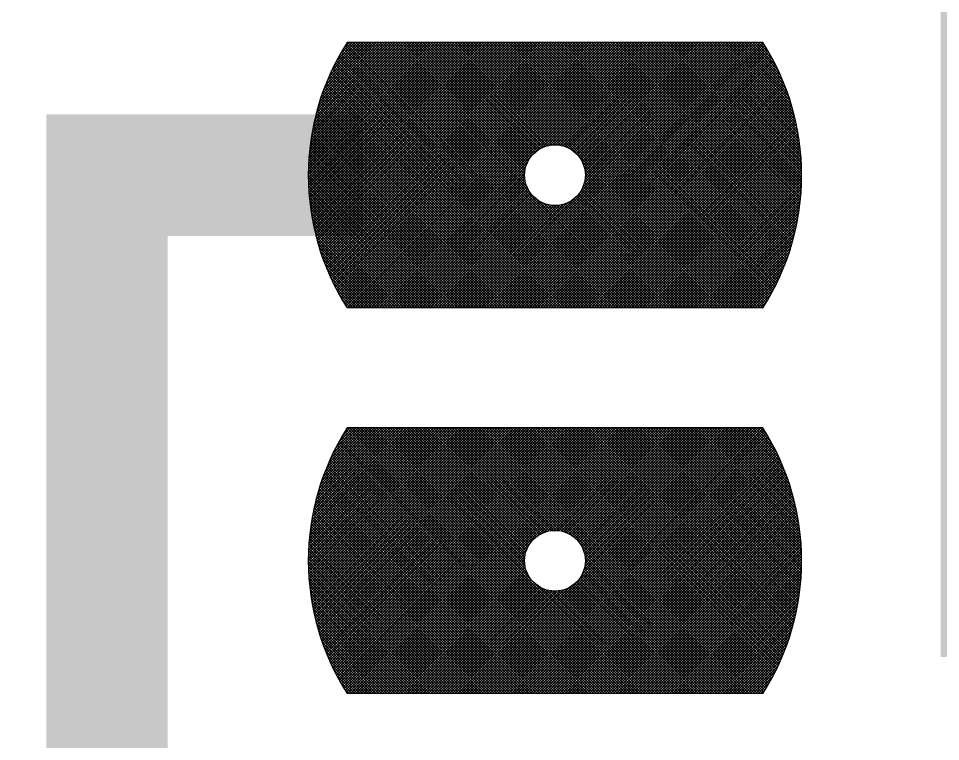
# Model space of a CAD drawing. Extents: x 0 to 395, y 0 to 270.
# Drawn here: x 122.83 to 128.91, y 211.53 to 216.3 of the extents above; entities that cross this region are included whole.
import ezdxf

# ---------------------------------------------------------------- set-up
doc = ezdxf.new("R2010")
doc.units = 0
doc.header["$LTSCALE"] = 0.3
doc.layers.get('0').update_dxf_attribs({"linetype": 'CONTINUOUS'})
doc.layers.add('TRACK', color=3, linetype='CONTINUOUS')

# ---------------------------------------------------------------- blocks, each defined once
blk = doc.blocks.new('*X14')
at = {"color": 0}
for p, q in [((70.13, 71.1199), (71.0051, 71.995)), ((70.1301, 71.1024), (71.0227, 71.995)), ((70.1301, 71.1377), (70.9874, 71.995)), ((70.1304, 71.085), (71.0404, 71.995)), ((70.1304, 71.1557), (70.9697, 71.995)), ((70.1308, 71.0678), (71.0581, 71.995)), ((70.1309, 71.1739), (70.952, 71.995)), ((70.1315, 71.0507), (71.0758, 71.995)), ((70.1316, 71.1923), (70.9343, 71.995)), ((70.1323, 71.0338), (71.0934, 71.995)), ((70.1325, 71.2109), (70.9167, 71.995)), ((70.1333, 71.0171), (71.1111, 71.995)), ((70.1337, 71.2297), (70.899, 71.995)), ((70.1344, 71.0006), (71.1288, 71.995)), ((70.1351, 71.2488), (70.8813, 71.995)), ((70.1357, 70.9842), (71.1465, 71.995)), ((70.1368, 71.2681), (70.8636, 71.995)), ((70.1371, 70.968), (71.1641, 71.995)), ((70.1387, 70.9519), (71.1818, 71.995)), ((70.1387, 71.2877), (70.846, 71.995)), ((70.1405, 70.936), (71.1995, 71.995)), ((70.1409, 71.3076), (70.8283, 71.995)), ((70.1423, 70.9202), (71.2172, 71.995)), ((70.1433, 71.3277), (70.8106, 71.995)), ((70.1444, 70.9045), (71.2349, 71.995)), ((70.1461, 71.3482), (70.7929, 71.995)), ((70.1465, 70.889), (71.2525, 71.995)), ((70.1488, 70.8736), (71.2702, 71.995)), ((70.1492, 71.3689), (70.7752, 71.995)), ((70.1512, 70.8583), (71.2879, 71.995)), ((70.1526, 71.39), (70.7576, 71.995)), ((70.1538, 70.8432), (71.3056, 71.995)), ((70.1564, 70.8282), (71.3232, 71.995)), ((70.1564, 71.4115), (70.7399, 71.995)), ((70.1592, 70.8133), (71.3409, 71.995)), ((70.1605, 71.4333), (70.7222, 71.995)), ((70.1621, 70.7985), (71.3586, 71.995)), ((70.165, 71.4555), (70.7045, 71.995)), ((70.1651, 70.7839), (71.3763, 71.995)), ((70.1683, 70.7693), (71.394, 71.995)), ((70.1699, 71.4781), (70.6869, 71.995)), ((70.1715, 70.7549), (71.4116, 71.995)), ((70.1749, 70.7406), (71.4293, 71.995)), ((70.1753, 71.5012), (70.6692, 71.995)), ((70.1784, 70.7264), (71.447, 71.995)), ((70.1812, 71.5247), (70.6515, 71.995)), ((70.182, 70.7123), (71.4647, 71.995)), ((70.1857, 70.6983), (71.4823, 71.995)), ((70.1876, 71.5488), (70.6338, 71.995)), ((70.1895, 70.6844), (71.5, 71.995)), ((70.1934, 70.6707), (71.5177, 71.995)), ((70.1945, 71.5734), (70.6161, 71.995)), ((70.1974, 70.657), (71.5354, 71.995)), ((70.2015, 70.6434), (71.5531, 71.995)), ((70.2021, 71.5986), (70.5985, 71.995)), ((70.2057, 70.6299), (71.5707, 71.995)), ((70.21, 70.6165), (71.5884, 71.995)), ((70.2103, 71.6245), (70.5808, 71.995)), ((70.2143, 70.6033), (71.6061, 71.995)), ((70.2188, 70.5901), (71.6238, 71.995)), ((70.2193, 71.6511), (70.5631, 71.995)), ((70.2234, 70.577), (71.6414, 71.995)), ((70.2281, 70.564), (71.6591, 71.995)), ((70.229, 71.6786), (70.5454, 71.995)), ((70.2329, 70.5511), (71.6768, 71.995)), ((70.2377, 70.5382), (71.6945, 71.995)), ((70.2397, 71.707), (70.5278, 71.995)), ((70.2427, 70.5255), (71.7122, 71.995)), ((70.2477, 70.5129), (71.7298, 71.995)), ((70.2514, 71.7363), (70.5101, 71.995)), ((70.2528, 70.5003), (71.7475, 71.995)), ((70.258, 70.4878), (71.7652, 71.995)), ((70.2633, 70.4754), (71.7829, 71.995)), ((70.2643, 71.7669), (70.4924, 71.995)), ((70.2687, 70.4631), (71.8005, 71.995)), ((70.2741, 70.4509), (71.8182, 71.995)), ((70.2786, 71.7989), (70.4747, 71.995)), ((70.2797, 70.4388), (71.8359, 71.995)), ((70.2853, 70.4267), (71.8536, 71.995)), ((70.291, 70.4148), (71.8713, 71.995)), ((70.2945, 71.8325), (70.457, 71.995)), ((70.2968, 70.4029), (71.8889, 71.995)), ((70.3027, 70.3911), (71.9066, 71.995)), ((70.3086, 70.3793), (71.9243, 71.995)), ((70.3124, 71.8681), (70.4394, 71.995)), ((70.3146, 70.3677), (71.942, 71.995)), ((70.3207, 70.3561), (71.9596, 71.995)), ((70.3269, 70.3446), (71.9773, 71.995)), ((70.3328, 71.9061), (70.4217, 71.995)), ((70.3332, 70.3332), (71.995, 71.995)), ((70.3395, 70.3218), (72.0127, 71.995)), ((70.3459, 70.3106), (72.0304, 71.995)), ((70.3524, 70.2994), (72.048, 71.995)), ((70.3564, 71.9474), (70.404, 71.995)), ((70.359, 70.2883), (72.0657, 71.995)), ((70.3656, 70.2772), (72.0834, 71.995)), ((70.3723, 70.2663), (72.1011, 71.995)), ((70.3791, 70.2554), (72.1187, 71.995)), ((72.131, 70.245), (70.3838, 71.9921)), ((70.3846, 71.9932), (70.3863, 71.995)), ((70.3864, 70.245), (72.1364, 71.995)), ((72.1486, 70.245), (70.3986, 71.995)), ((70.4041, 70.245), (72.1541, 71.995)), ((72.1663, 70.245), (70.4163, 71.995)), ((70.4218, 70.245), (72.1718, 71.995)), ((72.184, 70.245), (70.434, 71.995)), ((70.4395, 70.245), (72.1895, 71.995)), ((72.2017, 70.245), (70.4517, 71.995)), ((70.4571, 70.245), (72.2071, 71.995)), ((72.2193, 70.245), (70.4693, 71.995)), ((70.4748, 70.245), (72.2248, 71.995)), ((72.237, 70.245), (70.487, 71.995)), ((70.4925, 70.245), (72.2425, 71.995)), ((72.2547, 70.245), (70.5047, 71.995)), ((70.5102, 70.245), (72.2602, 71.995)), ((72.2724, 70.245), (70.5224, 71.995)), ((70.5278, 70.245), (72.2778, 71.995)), ((72.29, 70.245), (70.54, 71.995)), ((70.5455, 70.245), (72.2955, 71.995)), ((72.3077, 70.245), (70.5577, 71.995)), ((70.5632, 70.245), (72.3132, 71.995)), ((72.3254, 70.245), (70.5754, 71.995)), ((70.5809, 70.245), (72.3309, 71.995)), ((72.3431, 70.245), (70.5931, 71.995)), ((71.5771, 71.0287), (70.6108, 71.995)), ((71.5646, 71.0589), (70.6284, 71.995)), ((71.5585, 71.0826), (70.6461, 71.995)), ((71.5557, 71.1031), (70.6638, 71.995)), ((71.555, 71.1215), (70.6815, 71.995)), ((71.5558, 71.1383), (70.6991, 71.995)), ((71.5579, 71.1539), (70.7168, 71.995)), ((71.561, 71.1685), (70.7345, 71.995)), ((71.5649, 71.1822), (70.7522, 71.995)), ((71.5697, 71.1952), (70.7699, 71.995)), ((71.5751, 71.2074), (70.7875, 71.995)), ((71.5812, 71.219), (70.8052, 71.995)), ((71.5879, 71.23), (70.8229, 71.995)), ((71.5952, 71.2403), (70.8406, 71.995)), ((71.6031, 71.2501), (70.8582, 71.995)), ((71.6116, 71.2594), (70.8759, 71.995)), ((71.6205, 71.2681), (70.8936, 71.995)), ((71.6301, 71.2762), (70.9113, 71.995)), ((71.6402, 71.2838), (70.929, 71.995)), ((71.6509, 71.2908), (70.9466, 71.995)), ((71.6622, 71.2971), (70.9643, 71.995)), ((71.6741, 71.3029), (70.982, 71.995)), ((71.6867, 71.308), (70.9997, 71.995)), ((71.7, 71.3123), (71.0173, 71.995)), ((71.7142, 71.3158), (71.035, 71.995)), ((71.7294, 71.3183), (71.0527, 71.995)), ((71.7456, 71.3198), (71.0704, 71.995)), ((71.7632, 71.3198), (71.0881, 71.995)), ((71.7827, 71.3181), (71.1057, 71.995)), ((71.8047, 71.3137), (71.1234, 71.995)), ((71.8312, 71.3049), (71.1411, 71.995)), ((71.8705, 71.2833), (71.1588, 71.995)), ((71.1642, 70.245), (72.9142, 71.995)), ((72.9264, 70.245), (71.1764, 71.995)), ((71.1819, 70.245), (72.9319, 71.995)), ((72.9441, 70.245), (71.1941, 71.995)), ((71.1996, 70.245), (72.9496, 71.995)), ((72.9618, 70.245), (71.2118, 71.995)), ((71.2173, 70.245), (72.9673, 71.995)), ((72.9795, 70.245), (71.2295, 71.995)), ((71.2349, 70.245), (72.9849, 71.995)), ((72.9972, 70.245), (71.2472, 71.995)), ((71.2526, 70.245), (73.0026, 71.995)), ((73.0148, 70.245), (71.2648, 71.995)), ((71.2703, 70.245), (73.0203, 71.995)), ((73.0325, 70.245), (71.2825, 71.995)), ((71.288, 70.245), (73.038, 71.995)), ((73.0502, 70.245), (71.3002, 71.995)), ((71.3057, 70.245), (73.0557, 71.995)), ((73.0679, 70.245), (71.3179, 71.995)), ((71.3233, 70.245), (73.0733, 71.995)), ((73.0855, 70.245), (71.3355, 71.995)), ((71.341, 70.245), (73.091, 71.995)), ((73.1032, 70.245), (71.3532, 71.995)), ((71.3587, 70.245), (73.1087, 71.995)), ((73.1209, 70.245), (71.3709, 71.995)), ((71.3764, 70.245), (73.1251, 71.9937)), ((73.1298, 70.2537), (71.3886, 71.995)), ((73.1366, 70.2646), (71.4063, 71.995)), ((73.1434, 70.2756), (71.4239, 71.995)), ((73.15, 70.2866), (71.4416, 71.995)), ((73.1566, 70.2977), (71.4593, 71.995)), ((73.1631, 70.3089), (71.477, 71.995)), ((73.1695, 70.3201), (71.4946, 71.995)), ((73.1759, 70.3315), (71.5123, 71.995)), ((73.1821, 70.3429), (71.53, 71.995)), ((73.1883, 70.3544), (71.5477, 71.995)), ((73.1944, 70.3659), (71.5654, 71.995)), ((73.2005, 70.3776), (71.583, 71.995)), ((73.2064, 70.3893), (71.6007, 71.995)), ((73.2123, 70.4011), (71.6184, 71.995)), ((71.6283, 71.2748), (72.3486, 71.995)), ((73.2181, 70.4129), (71.6361, 71.995)), ((73.2238, 70.4249), (71.6537, 71.995)), ((73.2295, 70.4369), (71.6714, 71.995)), ((71.6742, 71.3029), (72.3662, 71.995)), ((73.235, 70.4491), (71.6891, 71.995)), ((71.7017, 71.3128), (72.3839, 71.995)), ((73.2405, 70.4613), (71.7068, 71.995)), ((71.7242, 71.3176), (72.4016, 71.995)), ((73.2459, 70.4736), (71.7245, 71.995)), ((73.2512, 70.4859), (71.7421, 71.995)), ((71.744, 71.3197), (72.4193, 71.995)), ((73.2564, 70.4984), (71.7598, 71.995)), ((71.7618, 71.3199), (72.4369, 71.995)), ((73.2615, 70.5109), (71.7775, 71.995)), ((71.7783, 71.3186), (72.4546, 71.995)), ((71.7935, 71.3163), (72.4723, 71.995)), ((73.2666, 70.5236), (71.7952, 71.995)), ((71.8079, 71.3129), (72.49, 71.995)), ((73.2715, 70.5363), (71.8128, 71.995)), ((71.8213, 71.3087), (72.5077, 71.995)), ((73.2764, 70.5491), (71.8305, 71.995)), ((71.834, 71.3037), (72.5253, 71.995)), ((71.8461, 71.2981), (72.543, 71.995)), ((73.2812, 70.562), (71.8482, 71.995)), ((71.8575, 71.2918), (72.5607, 71.995)), ((73.2859, 70.575), (71.8659, 71.995)), ((71.8682, 71.2849), (72.5784, 71.995)), ((71.8784, 71.2774), (72.596, 71.995)), ((73.2905, 70.5881), (71.8836, 71.995)), ((71.888, 71.2693), (72.6137, 71.995)), ((71.8971, 71.2607), (72.6314, 71.995)), ((73.295, 70.6013), (71.9012, 71.995)), ((71.9056, 71.2516), (72.6491, 71.995)), ((71.9136, 71.2418), (72.6668, 71.995)), ((73.2994, 70.6145), (71.9189, 71.995)), ((71.921, 71.2316), (72.6844, 71.995)), ((71.9278, 71.2207), (72.7021, 71.995)), ((71.934, 71.2092), (72.7198, 71.995)), ((71.9356, 71.034), (72.8966, 71.995)), ((73.3037, 70.6279), (71.9366, 71.995)), ((71.9395, 71.1971), (72.7375, 71.995)), ((71.9444, 71.1843), (72.7551, 71.995)), ((71.9466, 71.0627), (72.8789, 71.995)), ((71.9485, 71.1707), (72.7728, 71.995)), ((71.9517, 71.1562), (72.7905, 71.995)), ((71.9521, 71.0859), (72.8612, 71.995)), ((71.9539, 71.1407), (72.8082, 71.995)), ((73.3079, 70.6414), (71.9543, 71.995)), ((71.9545, 71.106), (72.8435, 71.995)), ((71.955, 71.1241), (72.8259, 71.995)), ((73.312, 70.6549), (71.9719, 71.995)), ((73.316, 70.6686), (71.9896, 71.995)), ((73.32, 70.6823), (72.0073, 71.995)), ((73.3238, 70.6962), (72.025, 71.995)), ((73.3275, 70.7102), (72.0427, 71.995)), ((73.3311, 70.7243), (72.0603, 71.995)), ((73.3346, 70.7384), (72.078, 71.995)), ((73.338, 70.7527), (72.0957, 71.995)), ((73.3412, 70.7671), (72.1134, 71.995)), ((73.3444, 70.7817), (72.131, 71.995)), ((73.3474, 70.7963), (72.1487, 71.995)), ((73.3504, 70.811), (72.1664, 71.995)), ((73.3532, 70.8259), (72.1841, 71.995)), ((73.3559, 70.8409), (72.2018, 71.995)), ((73.3584, 70.856), (72.2194, 71.995)), ((73.3608, 70.8713), (72.2371, 71.995)), ((73.3632, 70.8866), (72.2548, 71.995)), ((73.3653, 70.9021), (72.2725, 71.995)), ((73.3674, 70.9178), (72.2901, 71.995)), ((73.3693, 70.9335), (72.3078, 71.995)), ((73.371, 70.9495), (72.3255, 71.995)), ((73.3726, 70.9655), (72.3432, 71.995)), ((73.3741, 70.9817), (72.3608, 71.995)), ((73.3754, 70.9981), (72.3785, 71.995)), ((73.3766, 71.0146), (72.3962, 71.995)), ((73.3776, 71.0313), (72.4139, 71.995)), ((73.3784, 71.0481), (72.4316, 71.995)), ((73.3791, 71.0652), (72.4492, 71.995)), ((73.3796, 71.0824), (72.4669, 71.995)), ((73.3799, 71.0997), (72.4846, 71.995)), ((73.38, 71.1173), (72.5023, 71.995)), ((73.3799, 71.135), (72.5199, 71.995)), ((73.3797, 71.153), (72.5376, 71.995)), ((73.3792, 71.1711), (72.5553, 71.995)), ((73.3785, 71.1895), (72.573, 71.995)), ((73.3776, 71.208), (72.5907, 71.995)), ((73.3765, 71.2269), (72.6083, 71.995)), ((73.3751, 71.2459), (72.626, 71.995)), ((73.3735, 71.2652), (72.6437, 71.995)), ((73.3716, 71.2847), (72.6614, 71.995)), ((73.3695, 71.3046), (72.679, 71.995)), ((73.3671, 71.3247), (72.6967, 71.995)), ((73.3643, 71.3451), (72.7144, 71.995)), ((73.3613, 71.3658), (72.7321, 71.995)), ((73.3579, 71.3868), (72.7498, 71.995)), ((73.3542, 71.4082), (72.7674, 71.995)), ((73.3502, 71.4299), (72.7851, 71.995)), ((73.3457, 71.4521), (72.8028, 71.995)), ((73.3408, 71.4746), (72.8205, 71.995)), ((73.3355, 71.4976), (72.8381, 71.995)), ((73.3297, 71.5211), (72.8558, 71.995)), ((73.3234, 71.5451), (72.8735, 71.995)), ((73.3166, 71.5696), (72.8912, 71.995)), ((73.3091, 71.5948), (72.9089, 71.995)), ((73.301, 71.6205), (72.9265, 71.995)), ((73.2922, 71.6471), (72.9442, 71.995)), ((73.2825, 71.6744), (72.9619, 71.995)), ((73.272, 71.7026), (72.9796, 71.995)), ((73.2604, 71.7318), (72.9972, 71.995)), ((73.2477, 71.7622), (73.0149, 71.995)), ((73.2337, 71.7939), (73.0326, 71.995)), ((73.218, 71.8273), (73.0503, 71.995)), ((73.2004, 71.8625), (73.068, 71.995)), ((73.1805, 71.9002), (73.0856, 71.995)), ((73.1574, 71.9409), (73.1033, 71.995)), ((73.1301, 71.9859), (73.121, 71.995)), ((72.0249, 70.245), (70.3439, 71.9259)), ((72.0426, 70.245), (70.3504, 71.9372)), ((72.0602, 70.245), (70.3569, 71.9483)), ((72.0779, 70.245), (70.3636, 71.9594)), ((72.0956, 70.245), (70.3702, 71.9703)), ((72.1133, 70.245), (70.377, 71.9813)), ((71.394, 70.245), (73.132, 71.9829)), ((71.4117, 70.245), (73.1387, 71.972)), ((71.4294, 70.245), (73.1454, 71.961)), ((71.4471, 70.245), (73.1521, 71.95)), ((71.4648, 70.245), (73.1586, 71.9388)), ((71.4824, 70.245), (73.1651, 71.9276)), ((71.9365, 70.245), (70.3128, 71.8687)), ((71.9542, 70.245), (70.3188, 71.8803)), ((71.9719, 70.245), (70.325, 71.8918)), ((71.9895, 70.245), (70.3312, 71.9033)), ((72.0072, 70.245), (70.3376, 71.9147)), ((71.5001, 70.245), (73.1715, 71.9164)), ((71.5178, 70.245), (73.1778, 71.905)), ((71.5355, 70.245), (73.1841, 71.8936)), ((71.5531, 70.245), (73.1902, 71.8821)), ((71.5708, 70.245), (73.1963, 71.8705)), ((71.8481, 70.245), (70.2836, 71.8096)), ((71.8658, 70.245), (70.2892, 71.8215)), ((71.8835, 70.245), (70.295, 71.8335)), ((71.9011, 70.245), (70.3008, 71.8453)), ((71.9188, 70.245), (70.3068, 71.8571)), ((71.5885, 70.245), (73.2023, 71.8588)), ((71.6062, 70.245), (73.2083, 71.8471)), ((71.6239, 70.245), (73.2141, 71.8353)), ((71.6415, 70.245), (73.2199, 71.8234)), ((71.6592, 70.245), (73.2256, 71.8114)), ((71.7597, 70.245), (70.2564, 71.7483)), ((71.7774, 70.245), (70.2617, 71.7607)), ((71.7951, 70.245), (70.267, 71.7731)), ((71.8128, 70.245), (70.2724, 71.7853)), ((71.8304, 70.245), (70.278, 71.7975)), ((71.6769, 70.245), (73.2312, 71.7993)), ((71.6946, 70.245), (73.2367, 71.7872)), ((71.7122, 70.245), (73.2422, 71.7749)), ((71.7299, 70.245), (73.2475, 71.7626)), ((71.7476, 70.245), (73.2528, 71.7502)), ((71.6713, 70.245), (70.2314, 71.685)), ((71.689, 70.245), (70.2362, 71.6978)), ((71.7067, 70.245), (70.2411, 71.7106)), ((71.7244, 70.245), (70.2461, 71.7232)), ((71.742, 70.245), (70.2512, 71.7358)), ((71.7653, 70.245), (73.258, 71.7377)), ((71.783, 70.245), (73.2631, 71.7252)), ((71.8006, 70.245), (73.2681, 71.7125)), ((71.8183, 70.245), (73.2731, 71.6998)), ((71.836, 70.245), (73.2779, 71.6869)), ((71.6006, 70.245), (70.213, 71.6326)), ((71.6183, 70.245), (70.2174, 71.6459)), ((71.636, 70.245), (70.222, 71.659)), ((71.6537, 70.245), (70.2266, 71.672)), ((71.8537, 70.245), (73.2827, 71.674)), ((71.8713, 70.245), (73.2873, 71.661)), ((71.889, 70.245), (73.2919, 71.6479)), ((71.9067, 70.245), (73.2964, 71.6346)), ((71.9244, 70.245), (73.3007, 71.6213)), ((71.5122, 70.245), (70.1921, 71.5651)), ((71.5299, 70.245), (70.1961, 71.5788)), ((71.5476, 70.245), (70.2002, 71.5924)), ((71.5653, 70.245), (70.2044, 71.6059)), ((71.5829, 70.245), (70.2086, 71.6193)), ((71.9421, 70.245), (73.305, 71.608)), ((71.9597, 70.245), (73.3092, 71.5945)), ((71.9774, 70.245), (73.3133, 71.5809)), ((71.9951, 70.245), (73.3173, 71.5672)), ((71.4415, 70.245), (70.1773, 71.5092)), ((71.4592, 70.245), (70.1809, 71.5233)), ((71.4769, 70.245), (70.1845, 71.5374)), ((71.4946, 70.245), (70.1883, 71.5513)), ((72.0128, 70.245), (73.3211, 71.5534)), ((72.0304, 70.245), (73.3249, 71.5395)), ((72.0481, 70.245), (73.3286, 71.5255)), ((72.0658, 70.245), (73.3322, 71.5114)), ((71.3708, 70.245), (70.1642, 71.4516)), ((71.3885, 70.245), (70.1673, 71.4662)), ((71.4062, 70.245), (70.1705, 71.4806)), ((71.4238, 70.245), (70.1739, 71.495)), ((72.0835, 70.245), (73.3356, 71.4971)), ((72.1012, 70.245), (73.339, 71.4828)), ((72.1188, 70.245), (73.3422, 71.4684)), ((72.1365, 70.245), (73.3453, 71.4538)), ((72.1542, 70.245), (73.3483, 71.4392)), ((71.3001, 70.245), (70.153, 71.3921)), ((71.3178, 70.245), (70.1556, 71.4072)), ((71.3355, 70.245), (70.1583, 71.4221)), ((71.3531, 70.245), (70.1612, 71.4369)), ((72.1719, 70.245), (73.3512, 71.4244)), ((72.1895, 70.245), (73.354, 71.4095)), ((72.2072, 70.245), (73.3567, 71.3944)), ((72.2249, 70.245), (73.3592, 71.3793)), ((71.2294, 70.245), (70.1437, 71.3307)), ((71.2471, 70.245), (70.1458, 71.3462)), ((71.2647, 70.245), (70.1481, 71.3617)), ((71.2824, 70.245), (70.1504, 71.377)), ((72.2426, 70.245), (73.3616, 71.364)), ((72.2603, 70.245), (73.3638, 71.3486)), ((72.2779, 70.245), (73.366, 71.333)), ((72.2956, 70.245), (73.368, 71.3174)), ((71.1587, 70.245), (70.1367, 71.267)), ((71.1764, 70.245), (70.1382, 71.2831)), ((71.194, 70.245), (70.1399, 71.2991)), ((71.2117, 70.245), (70.1417, 71.315)), ((72.3133, 70.245), (73.3698, 71.3015)), ((72.331, 70.245), (73.3715, 71.2856)), ((72.3486, 70.245), (73.3731, 71.2695)), ((71.088, 70.245), (70.132, 71.201)), ((71.1056, 70.245), (70.1329, 71.2177)), ((71.1233, 70.245), (70.134, 71.2343)), ((71.141, 70.245), (70.1353, 71.2507)), ((70.5986, 70.245), (71.6002, 71.2467)), ((70.6162, 70.245), (71.5721, 71.2008)), ((72.9088, 70.245), (71.9183, 71.2355)), ((72.8911, 70.245), (71.9399, 71.1962)), ((72.3663, 70.245), (73.3745, 71.2532)), ((72.384, 70.245), (73.3758, 71.2368)), ((72.4017, 70.245), (73.3769, 71.2202)), ((72.4194, 70.245), (73.3779, 71.2035)), ((71.0349, 70.245), (70.1303, 71.1497)), ((71.0526, 70.245), (70.1307, 71.1669)), ((71.0703, 70.245), (70.1313, 71.184)), ((70.6339, 70.245), (71.5622, 71.1733)), ((70.6516, 70.245), (71.5574, 71.1508)), ((72.8734, 70.245), (71.9487, 71.1697)), ((72.8557, 70.245), (71.9531, 71.1477)), ((72.437, 70.245), (73.3786, 71.1866)), ((72.4547, 70.245), (73.3792, 71.1695)), ((72.4724, 70.245), (73.3797, 71.1523)), ((72.4901, 70.245), (73.3799, 71.1349)), ((71.0173, 70.245), (70.13, 71.1322)), ((70.9996, 70.245), (70.13, 71.1146)), ((70.9819, 70.245), (70.1302, 71.0967)), ((70.9642, 70.245), (70.1305, 71.0787)), ((70.6693, 70.245), (71.5553, 71.131)), ((70.6869, 70.245), (71.5551, 71.1132)), ((70.7046, 70.245), (71.5564, 71.0967)), ((70.7223, 70.245), (71.5587, 71.0815)), ((72.785, 70.245), (71.9508, 71.0792)), ((72.8027, 70.245), (71.9533, 71.0944)), ((72.8381, 70.245), (71.9548, 71.1282)), ((72.8204, 70.245), (71.9548, 71.1106)), ((72.5077, 70.245), (73.38, 71.1173)), ((72.5254, 70.245), (73.3799, 71.0995)), ((72.5431, 70.245), (73.3795, 71.0814)), ((70.9465, 70.245), (70.1311, 71.0605)), ((70.9289, 70.245), (70.1319, 71.042)), ((70.9112, 70.245), (70.1329, 71.0233)), ((70.74, 70.245), (71.5621, 71.0671)), ((70.7577, 70.245), (71.5663, 71.0537)), ((70.7753, 70.245), (71.5713, 71.041)), ((70.793, 70.245), (71.5769, 71.0289)), ((70.8107, 70.245), (71.5832, 71.0175)), ((72.6966, 70.245), (71.9258, 71.0159)), ((72.7143, 70.245), (71.9321, 71.0272)), ((72.732, 70.245), (71.9379, 71.0391)), ((72.7497, 70.245), (71.943, 71.0517)), ((72.7673, 70.245), (71.9473, 71.065)), ((72.5608, 70.245), (73.379, 71.0632)), ((72.5785, 70.245), (73.3783, 71.0448)), ((72.5961, 70.245), (73.3773, 71.0262)), ((70.8935, 70.245), (70.1341, 71.0044)), ((70.8758, 70.245), (70.1356, 70.9852)), ((70.8582, 70.245), (70.1373, 70.9658)), ((70.8284, 70.245), (71.5901, 71.0068)), ((70.846, 70.245), (71.5976, 70.9966)), ((70.8637, 70.245), (71.6057, 70.987)), ((70.8814, 70.245), (71.6143, 70.9779)), ((70.8991, 70.245), (71.6234, 70.9694)), ((70.9168, 70.245), (71.6332, 70.9614)), ((70.9344, 70.245), (71.6434, 70.954)), ((72.5729, 70.245), (71.865, 70.9529)), ((72.5906, 70.245), (71.8753, 70.9602)), ((72.6082, 70.245), (71.8851, 70.9681)), ((72.6259, 70.245), (71.8944, 70.9766)), ((72.6436, 70.245), (71.9031, 70.9855)), ((72.6613, 70.245), (71.9112, 70.9951)), ((72.679, 70.245), (71.9188, 71.0052)), ((72.6138, 70.245), (73.3761, 71.0073)), ((72.6315, 70.245), (73.3746, 70.9882)), ((72.6492, 70.245), (73.3729, 70.9688)), ((70.8405, 70.245), (70.1393, 70.9462)), ((70.8228, 70.245), (70.1416, 70.9262)), ((70.8051, 70.245), (70.1442, 70.906)), ((70.9521, 70.245), (71.6543, 70.9472)), ((70.9698, 70.245), (71.6658, 70.941)), ((70.9875, 70.245), (71.6779, 70.9355)), ((71.0051, 70.245), (71.6907, 70.9306)), ((71.0228, 70.245), (71.7043, 70.9265)), ((71.0405, 70.245), (71.7188, 70.9233)), ((71.0582, 70.245), (71.7343, 70.9211)), ((71.0759, 70.245), (71.7509, 70.92)), ((71.0935, 70.245), (71.769, 70.9205)), ((71.1112, 70.245), (71.7891, 70.9229)), ((71.1289, 70.245), (71.8123, 70.9284)), ((71.1466, 70.245), (71.841, 70.9394)), ((72.3608, 70.245), (71.6637, 70.9421)), ((72.3784, 70.245), (71.6939, 70.9296)), ((72.3961, 70.245), (71.7176, 70.9235)), ((72.4138, 70.245), (71.7381, 70.9207)), ((72.4315, 70.245), (71.7565, 70.92)), ((72.4491, 70.245), (71.7733, 70.9208)), ((72.4668, 70.245), (71.7889, 70.9229)), ((72.4845, 70.245), (71.8035, 70.926)), ((72.5022, 70.245), (71.8172, 70.9299)), ((72.5199, 70.245), (71.8302, 70.9347)), ((72.5375, 70.245), (71.8424, 70.9401)), ((72.5552, 70.245), (71.854, 70.9462)), ((72.6668, 70.245), (73.371, 70.9492)), ((72.6845, 70.245), (73.3688, 70.9292)), ((72.7022, 70.245), (73.3663, 70.9091)), ((70.7874, 70.245), (70.147, 70.8854)), ((70.7698, 70.245), (70.1502, 70.8646)), ((70.7521, 70.245), (70.1537, 70.8434)), ((72.7199, 70.245), (73.3634, 70.8886)), ((72.7376, 70.245), (73.3603, 70.8678)), ((72.7552, 70.245), (73.3568, 70.8466)), ((70.7344, 70.245), (70.1576, 70.8218)), ((70.7167, 70.245), (70.1618, 70.7999)), ((70.6991, 70.245), (70.1665, 70.7776)), ((72.7729, 70.245), (73.353, 70.8251)), ((72.7906, 70.245), (73.3488, 70.8032)), ((72.8083, 70.245), (73.3442, 70.781)), ((70.6814, 70.245), (70.1716, 70.7548)), ((70.6637, 70.245), (70.1771, 70.7316)), ((72.8259, 70.245), (73.3392, 70.7583)), ((72.8436, 70.245), (73.3338, 70.7352)), ((72.8613, 70.245), (73.3278, 70.7115)), ((70.646, 70.245), (70.1831, 70.7079)), ((70.6283, 70.245), (70.1897, 70.6837)), ((70.6107, 70.245), (70.1968, 70.6589)), ((72.879, 70.245), (73.3214, 70.6874)), ((72.8967, 70.245), (73.3143, 70.6627)), ((70.593, 70.245), (70.2046, 70.6334)), ((70.5753, 70.245), (70.213, 70.6073)), ((72.9143, 70.245), (73.3067, 70.6373)), ((72.932, 70.245), (73.2983, 70.6113)), ((70.5576, 70.245), (70.2222, 70.5804)), ((70.54, 70.245), (70.2322, 70.5527)), ((72.9497, 70.245), (73.2893, 70.5846)), ((72.9674, 70.245), (73.2794, 70.557)), ((72.985, 70.245), (73.2685, 70.5285)), ((70.5223, 70.245), (70.2432, 70.5241)), ((70.5046, 70.245), (70.2553, 70.4943)), ((73.0027, 70.245), (73.2566, 70.4989)), ((73.0204, 70.245), (73.2435, 70.4681)), ((70.4869, 70.245), (70.2686, 70.4633)), ((70.4692, 70.245), (70.2833, 70.4309)), ((73.0381, 70.245), (73.229, 70.4359)), ((70.4516, 70.245), (70.2998, 70.3967)), ((70.4339, 70.245), (70.3184, 70.3605)), ((73.0557, 70.245), (73.2128, 70.402)), ((73.0734, 70.245), (73.1945, 70.3661)), ((70.4162, 70.245), (70.3397, 70.3215)), ((73.0911, 70.245), (73.1737, 70.3276)), ((73.1088, 70.245), (73.1495, 70.2857)), ((70.3985, 70.245), (70.3646, 70.279))]:
    blk.add_line(p, q, dxfattribs=at)
blk = doc.blocks.new('*X12')
at = {"color": 0}
for p, q in [((70.13, 73.6479), (71.0171, 74.535)), ((70.13, 73.6655), (70.9995, 74.535)), ((70.1302, 73.6834), (70.9818, 74.535)), ((70.1303, 73.6304), (71.0348, 74.535)), ((70.1305, 73.7014), (70.9641, 74.535)), ((70.1307, 73.6132), (71.0525, 74.535)), ((70.1311, 73.7197), (70.9464, 74.535)), ((70.1313, 73.5961), (71.0702, 74.535)), ((70.1319, 73.7381), (70.9288, 74.535)), ((70.132, 73.5792), (71.0879, 74.535)), ((70.1329, 73.5624), (71.1055, 74.535)), ((70.1329, 73.7568), (70.9111, 74.535)), ((70.134, 73.5458), (71.1232, 74.535)), ((70.1341, 73.7757), (70.8934, 74.535)), ((70.1353, 73.5294), (71.1409, 74.535)), ((70.1356, 73.7949), (70.8757, 74.535)), ((70.1367, 73.5131), (71.1586, 74.535)), ((70.1373, 73.8143), (70.858, 74.535)), ((70.1382, 73.497), (71.1762, 74.535)), ((70.1393, 73.834), (70.8404, 74.535)), ((70.1399, 73.481), (71.1939, 74.535)), ((70.1416, 73.8539), (70.8227, 74.535)), ((70.1417, 73.4651), (71.2116, 74.535)), ((70.1437, 73.4494), (71.2293, 74.535)), ((70.1442, 73.8742), (70.805, 74.535)), ((70.1458, 73.4339), (71.247, 74.535)), ((70.147, 73.8947), (70.7873, 74.535)), ((70.1481, 73.4184), (71.2646, 74.535)), ((70.1502, 73.9156), (70.7697, 74.535)), ((70.1504, 73.4031), (71.2823, 74.535)), ((70.1529, 73.3879), (71.3, 74.535)), ((70.1537, 73.9368), (70.752, 74.535)), ((70.1556, 73.3729), (71.3177, 74.535)), ((70.1576, 73.9583), (70.7343, 74.535)), ((70.1583, 73.358), (71.3353, 74.535)), ((70.1612, 73.3432), (71.353, 74.535)), ((70.1619, 73.9802), (70.7166, 74.535)), ((70.1642, 73.3285), (71.3707, 74.535)), ((70.1665, 74.0026), (70.6989, 74.535)), ((70.1673, 73.3139), (71.3884, 74.535)), ((70.1705, 73.2995), (71.4061, 74.535)), ((70.1716, 74.0253), (70.6813, 74.535)), ((70.1738, 73.2851), (71.4237, 74.535)), ((70.1771, 74.0485), (70.6636, 74.535)), ((70.1773, 73.2709), (71.4414, 74.535)), ((70.1808, 73.2567), (71.4591, 74.535)), ((70.1832, 74.0722), (70.6459, 74.535)), ((70.1845, 73.2427), (71.4768, 74.535)), ((70.1883, 73.2288), (71.4944, 74.535)), ((70.1897, 74.0965), (70.6282, 74.535)), ((70.1921, 73.215), (71.5121, 74.535)), ((70.1961, 73.2013), (71.5298, 74.535)), ((70.1968, 74.1213), (70.6106, 74.535)), ((70.2002, 73.1877), (71.5475, 74.535)), ((70.2043, 73.1742), (71.5652, 74.535)), ((70.2046, 74.1467), (70.5929, 74.535)), ((70.2086, 73.1608), (71.5828, 74.535)), ((70.213, 73.1474), (71.6005, 74.535)), ((70.213, 74.1728), (70.5752, 74.535)), ((70.2174, 73.1342), (71.6182, 74.535)), ((70.222, 73.1211), (71.6359, 74.535)), ((70.2223, 74.1997), (70.5575, 74.535)), ((70.2266, 73.1081), (71.6535, 74.535)), ((70.2313, 73.0951), (71.6712, 74.535)), ((70.2323, 74.2274), (70.5398, 74.535)), ((70.2362, 73.0823), (71.6889, 74.535)), ((70.2411, 73.0695), (71.7066, 74.535)), ((70.2433, 74.2561), (70.5222, 74.535)), ((70.2461, 73.0568), (71.7243, 74.535)), ((70.2512, 73.0443), (71.7419, 74.535)), ((70.2554, 74.2859), (70.5045, 74.535)), ((70.2564, 73.0318), (71.7596, 74.535)), ((70.2616, 73.0193), (71.7773, 74.535)), ((70.267, 73.007), (71.795, 74.535)), ((70.2687, 74.3169), (70.4868, 74.535)), ((70.2724, 72.9948), (71.8126, 74.535)), ((70.2779, 72.9826), (71.8303, 74.535)), ((70.2834, 74.3493), (70.4691, 74.535)), ((70.2835, 72.9705), (71.848, 74.535)), ((70.2892, 72.9585), (71.8657, 74.535)), ((70.295, 72.9466), (71.8833, 74.535)), ((70.2999, 74.3835), (70.4515, 74.535)), ((70.3008, 72.9348), (71.901, 74.535)), ((70.3067, 72.923), (71.9187, 74.535)), ((70.3127, 72.9113), (71.9364, 74.535)), ((70.3186, 74.4198), (70.4338, 74.535)), ((70.3188, 72.8997), (71.9541, 74.535)), ((70.325, 72.8882), (71.9717, 74.535)), ((70.3312, 72.8768), (71.9894, 74.535)), ((70.3375, 72.8654), (72.0071, 74.535)), ((70.3399, 74.4588), (70.4161, 74.535)), ((70.3439, 72.8541), (72.0248, 74.535)), ((70.3504, 72.8429), (72.0424, 74.535)), ((72.0481, 72.785), (70.3525, 74.4807)), ((70.3569, 72.8318), (72.0601, 74.535)), ((72.0658, 72.785), (70.359, 74.4918)), ((70.3635, 72.8207), (72.0778, 74.535)), ((70.3647, 74.5013), (70.3984, 74.535)), ((72.0835, 72.785), (70.3657, 74.5028)), ((70.3702, 72.8097), (72.0955, 74.535)), ((72.1012, 72.785), (70.3724, 74.5138)), ((70.377, 72.7988), (72.1132, 74.535)), ((72.1189, 72.785), (70.3792, 74.5247)), ((70.3838, 72.788), (72.1308, 74.535)), ((72.1365, 72.785), (70.3865, 74.535)), ((70.3985, 72.785), (72.1485, 74.535)), ((72.1542, 72.785), (70.4042, 74.535)), ((70.4162, 72.785), (72.1662, 74.535)), ((72.1719, 72.785), (70.4219, 74.535)), ((70.4339, 72.785), (72.1839, 74.535)), ((72.1896, 72.785), (70.4396, 74.535)), ((70.4515, 72.785), (72.2015, 74.535)), ((72.2072, 72.785), (70.4572, 74.535)), ((70.4692, 72.785), (72.2192, 74.535)), ((72.2249, 72.785), (70.4749, 74.535)), ((70.4869, 72.785), (72.2369, 74.535)), ((72.2426, 72.785), (70.4926, 74.535)), ((70.5046, 72.785), (72.2546, 74.535)), ((72.2603, 72.785), (70.5103, 74.535)), ((70.5223, 72.785), (72.2723, 74.535)), ((72.278, 72.785), (70.528, 74.535)), ((70.5399, 72.785), (72.2899, 74.535)), ((72.2956, 72.785), (70.5456, 74.535)), ((70.5576, 72.785), (72.3076, 74.535)), ((72.3133, 72.785), (70.5633, 74.535)), ((70.5753, 72.785), (72.3253, 74.535)), ((72.331, 72.785), (70.581, 74.535)), ((70.593, 72.785), (72.343, 74.535)), ((71.5997, 73.5339), (70.5987, 74.535)), ((71.572, 73.5794), (70.6163, 74.535)), ((71.5622, 73.6068), (70.634, 74.535)), ((71.5574, 73.6293), (70.6517, 74.535)), ((71.5553, 73.6491), (70.6694, 74.535)), ((71.5551, 73.6669), (70.6871, 74.535)), ((71.5564, 73.6834), (70.7047, 74.535)), ((71.5588, 73.6986), (70.7224, 74.535)), ((71.5621, 73.713), (70.7401, 74.535)), ((71.5663, 73.7264), (70.7578, 74.535)), ((71.5713, 73.7391), (70.7754, 74.535)), ((71.577, 73.7511), (70.7931, 74.535)), ((71.5833, 73.7625), (70.8108, 74.535)), ((71.5902, 73.7733), (70.8285, 74.535)), ((71.5977, 73.7835), (70.8462, 74.535)), ((71.6057, 73.7931), (70.8638, 74.535)), ((71.6143, 73.8022), (70.8815, 74.535)), ((71.6235, 73.8107), (70.8992, 74.535)), ((71.6332, 73.8186), (70.9169, 74.535)), ((71.6435, 73.826), (70.9345, 74.535)), ((71.6544, 73.8328), (70.9522, 74.535)), ((71.6659, 73.839), (70.9699, 74.535)), ((71.678, 73.8446), (70.9876, 74.535)), ((71.6908, 73.8494), (71.0053, 74.535)), ((71.7044, 73.8535), (71.0229, 74.535)), ((71.7189, 73.8567), (71.0406, 74.535)), ((71.7344, 73.8589), (71.0583, 74.535)), ((71.751, 73.86), (71.076, 74.535)), ((71.7691, 73.8595), (71.0936, 74.535)), ((71.7893, 73.857), (71.1113, 74.535)), ((71.8124, 73.8516), (71.129, 74.535)), ((71.8412, 73.8405), (71.1467, 74.535)), ((72.9144, 72.785), (71.1644, 74.535)), ((71.1763, 72.785), (72.9263, 74.535)), ((72.932, 72.785), (71.182, 74.535)), ((71.194, 72.785), (72.944, 74.535)), ((72.9497, 72.785), (71.1997, 74.535)), ((71.2117, 72.785), (72.9617, 74.535)), ((72.9674, 72.785), (71.2174, 74.535)), ((71.2294, 72.785), (72.9794, 74.535)), ((72.9851, 72.785), (71.2351, 74.535)), ((71.247, 72.785), (72.997, 74.535)), ((73.0027, 72.785), (71.2527, 74.535)), ((71.2647, 72.785), (73.0147, 74.535)), ((73.0204, 72.785), (71.2704, 74.535)), ((71.2824, 72.785), (73.0324, 74.535)), ((73.0381, 72.785), (71.2881, 74.535)), ((71.3001, 72.785), (73.0501, 74.535)), ((73.0558, 72.785), (71.3058, 74.535)), ((71.3178, 72.785), (73.0678, 74.535)), ((73.0735, 72.785), (71.3235, 74.535)), ((71.3354, 72.785), (73.0854, 74.535)), ((73.0911, 72.785), (71.3411, 74.535)), ((71.3531, 72.785), (73.1031, 74.535)), ((73.1088, 72.785), (71.3588, 74.535)), ((71.3708, 72.785), (73.1208, 74.535)), ((73.1252, 72.7863), (71.3765, 74.535)), ((71.3885, 72.785), (73.1298, 74.5263)), ((73.132, 72.7972), (71.3942, 74.535)), ((71.4061, 72.785), (73.1366, 74.5155)), ((73.1388, 72.8081), (71.4118, 74.535)), ((71.4238, 72.785), (73.1433, 74.5045)), ((73.1455, 72.819), (71.4295, 74.535)), ((71.4415, 72.785), (73.15, 74.4935)), ((73.1521, 72.8301), (71.4472, 74.535)), ((71.4592, 72.785), (73.1565, 74.4824)), ((73.1586, 72.8412), (71.4649, 74.535)), ((73.1651, 72.8524), (71.4826, 74.535)), ((73.1715, 72.8637), (71.5002, 74.535)), ((73.1778, 72.8751), (71.5179, 74.535)), ((73.1841, 72.8865), (71.5356, 74.535)), ((73.1903, 72.898), (71.5533, 74.535)), ((73.1964, 72.9096), (71.5709, 74.535)), ((73.2024, 72.9212), (71.5886, 74.535)), ((73.2083, 72.933), (71.6063, 74.535)), ((73.2142, 72.9448), (71.624, 74.535)), ((73.2199, 72.9567), (71.6416, 74.535)), ((73.2256, 72.9687), (71.6593, 74.535)), ((71.6635, 73.8378), (72.3606, 74.535)), ((73.2312, 72.9808), (71.677, 74.535)), ((71.6937, 73.8504), (72.3783, 74.535)), ((73.2368, 72.9929), (71.6947, 74.535)), ((73.2422, 73.0051), (71.7124, 74.535)), ((71.7174, 73.8564), (72.396, 74.535)), ((73.2476, 73.0175), (71.73, 74.535)), ((71.738, 73.8593), (72.4137, 74.535)), ((73.2529, 73.0299), (71.7477, 74.535)), ((71.7564, 73.86), (72.4314, 74.535)), ((73.258, 73.0424), (71.7654, 74.535)), ((71.7732, 73.8592), (72.449, 74.535)), ((73.2631, 73.0549), (71.7831, 74.535)), ((71.7888, 73.8571), (72.4667, 74.535)), ((73.2682, 73.0676), (71.8007, 74.535)), ((71.8034, 73.854), (72.4844, 74.535)), ((71.8172, 73.8501), (72.5021, 74.535)), ((73.2731, 73.0803), (71.8184, 74.535)), ((71.8301, 73.8454), (72.5197, 74.535)), ((73.2779, 73.0932), (71.8361, 74.535)), ((71.8423, 73.8399), (72.5374, 74.535)), ((73.2827, 73.1061), (71.8538, 74.535)), ((71.8539, 73.8338), (72.5551, 74.535)), ((71.8649, 73.8271), (72.5728, 74.535)), ((73.2873, 73.1191), (71.8715, 74.535)), ((71.8753, 73.8198), (72.5905, 74.535)), ((71.8851, 73.8119), (72.6081, 74.535)), ((73.2919, 73.1322), (71.8891, 74.535)), ((71.8943, 73.8035), (72.6258, 74.535)), ((71.903, 73.7945), (72.6435, 74.535)), ((73.2964, 73.1454), (71.9068, 74.535)), ((71.9111, 73.785), (72.6612, 74.535)), ((71.9186, 73.5449), (72.9087, 74.535)), ((71.9187, 73.7749), (72.6788, 74.535)), ((73.3008, 73.1587), (71.9245, 74.535)), ((71.9257, 73.7642), (72.6965, 74.535)), ((71.9321, 73.7529), (72.7142, 74.535)), ((71.9379, 73.741), (72.7319, 74.535)), ((71.94, 73.584), (72.891, 74.535)), ((73.305, 73.1721), (71.9422, 74.535)), ((71.9429, 73.7284), (72.7496, 74.535)), ((71.9473, 73.715), (72.7672, 74.535)), ((71.9488, 73.6105), (72.8733, 74.535)), ((71.9508, 73.7009), (72.7849, 74.535)), ((71.9531, 73.6325), (72.8556, 74.535)), ((71.9533, 73.6857), (72.8026, 74.535)), ((71.9548, 73.6695), (72.8203, 74.535)), ((71.9548, 73.6519), (72.8379, 74.535)), ((73.3092, 73.1856), (71.9598, 74.535)), ((73.3133, 73.1992), (71.9775, 74.535)), ((73.3173, 73.2129), (71.9952, 74.535)), ((73.3212, 73.2267), (72.0129, 74.535)), ((73.3249, 73.2406), (72.0306, 74.535)), ((73.3286, 73.2546), (72.0482, 74.535)), ((73.3322, 73.2687), (72.0659, 74.535)), ((73.3356, 73.2829), (72.0836, 74.535)), ((73.339, 73.2973), (72.1013, 74.535)), ((73.3422, 73.3117), (72.1189, 74.535)), ((73.3454, 73.3263), (72.1366, 74.535)), ((73.3484, 73.3409), (72.1543, 74.535)), ((73.3513, 73.3557), (72.172, 74.535)), ((73.354, 73.3706), (72.1897, 74.535)), ((73.3567, 73.3857), (72.2073, 74.535)), ((73.3592, 73.4008), (72.225, 74.535)), ((73.3616, 73.4161), (72.2427, 74.535)), ((73.3639, 73.4315), (72.2604, 74.535)), ((73.366, 73.4471), (72.278, 74.535)), ((73.368, 73.4627), (72.2957, 74.535)), ((73.3698, 73.4786), (72.3134, 74.535)), ((73.3716, 73.4945), (72.3311, 74.535)), ((73.3731, 73.5106), (72.3488, 74.535)), ((73.3745, 73.5269), (72.3664, 74.535)), ((73.3758, 73.5433), (72.3841, 74.535)), ((73.3769, 73.5599), (72.4018, 74.535)), ((73.3779, 73.5766), (72.4195, 74.535)), ((73.3786, 73.5935), (72.4371, 74.535)), ((73.3792, 73.6106), (72.4548, 74.535)), ((73.3797, 73.6278), (72.4725, 74.535)), ((73.3799, 73.6452), (72.4902, 74.535)), ((73.38, 73.6629), (72.5079, 74.535)), ((73.3799, 73.6807), (72.5255, 74.535)), ((73.3795, 73.6987), (72.5432, 74.535)), ((73.379, 73.7169), (72.5609, 74.535)), ((73.3783, 73.7353), (72.5786, 74.535)), ((73.3773, 73.754), (72.5962, 74.535)), ((73.3761, 73.7728), (72.6139, 74.535)), ((73.3746, 73.792), (72.6316, 74.535)), ((73.3729, 73.8113), (72.6493, 74.535)), ((73.371, 73.831), (72.667, 74.535)), ((73.3688, 73.8509), (72.6846, 74.535)), ((73.3662, 73.8711), (72.7023, 74.535)), ((73.3634, 73.8916), (72.72, 74.535)), ((73.3603, 73.9124), (72.7377, 74.535)), ((73.3568, 73.9335), (72.7553, 74.535)), ((73.353, 73.955), (72.773, 74.535)), ((73.3488, 73.9769), (72.7907, 74.535)), ((73.3442, 73.9992), (72.8084, 74.535)), ((73.3392, 74.0219), (72.8261, 74.535)), ((73.3337, 74.045), (72.8437, 74.535)), ((73.3278, 74.0686), (72.8614, 74.535)), ((73.3213, 74.0928), (72.8791, 74.535)), ((73.3143, 74.1175), (72.8968, 74.535)), ((73.3066, 74.1428), (72.9144, 74.535)), ((73.2983, 74.1688), (72.9321, 74.535)), ((73.2892, 74.1956), (72.9498, 74.535)), ((73.2793, 74.2232), (72.9675, 74.535)), ((73.2684, 74.2517), (72.9852, 74.535)), ((73.2565, 74.2813), (73.0028, 74.535)), ((73.2434, 74.3121), (73.0205, 74.535)), ((73.2289, 74.3443), (73.0382, 74.535)), ((73.2127, 74.3782), (73.0559, 74.535)), ((73.1944, 74.4141), (73.0735, 74.535)), ((73.1736, 74.4527), (73.0912, 74.535)), ((73.1493, 74.4946), (73.1089, 74.535)), ((71.9598, 72.785), (70.3208, 74.424)), ((71.9774, 72.785), (70.327, 74.4355)), ((71.9951, 72.785), (70.3332, 74.4469)), ((72.0128, 72.785), (70.3396, 74.4582)), ((72.0305, 72.785), (70.346, 74.4695)), ((71.4769, 72.785), (73.163, 74.4712)), ((71.4945, 72.785), (73.1695, 74.4599)), ((71.5122, 72.785), (73.1758, 74.4486)), ((71.5299, 72.785), (73.1821, 74.4372)), ((71.5476, 72.785), (73.1883, 74.4257)), ((71.8714, 72.785), (70.2911, 74.3653)), ((71.889, 72.785), (70.2968, 74.3772)), ((71.9067, 72.785), (70.3027, 74.389)), ((71.9244, 72.785), (70.3087, 74.4007)), ((71.9421, 72.785), (70.3147, 74.4124)), ((71.5652, 72.785), (73.1944, 74.4142)), ((71.5829, 72.785), (73.2004, 74.4025)), ((71.6006, 72.785), (73.2064, 74.3908)), ((71.6183, 72.785), (73.2123, 74.379)), ((71.636, 72.785), (73.2181, 74.3671)), ((71.6536, 72.785), (73.2238, 74.3552)), ((71.783, 72.785), (70.2633, 74.3046)), ((71.8007, 72.785), (70.2687, 74.3169)), ((71.8183, 72.785), (70.2742, 74.3292)), ((71.836, 72.785), (70.2797, 74.3413)), ((71.8537, 72.785), (70.2853, 74.3533)), ((71.6713, 72.785), (73.2294, 74.3431)), ((71.689, 72.785), (73.235, 74.331)), ((71.7067, 72.785), (73.2405, 74.3188)), ((71.7243, 72.785), (73.2459, 74.3065)), ((71.742, 72.785), (73.2512, 74.2941)), ((71.6946, 72.785), (70.2377, 74.2419)), ((71.7123, 72.785), (70.2427, 74.2546)), ((71.7299, 72.785), (70.2477, 74.2672)), ((71.7476, 72.785), (70.2528, 74.2798)), ((71.7653, 72.785), (70.258, 74.2923)), ((71.7597, 72.785), (73.2564, 74.2817)), ((71.7774, 72.785), (73.2615, 74.2691)), ((71.7951, 72.785), (73.2666, 74.2565)), ((71.8127, 72.785), (73.2715, 74.2438)), ((71.6062, 72.785), (70.2144, 74.1768)), ((71.6239, 72.785), (70.2189, 74.19)), ((71.6416, 72.785), (70.2234, 74.2031)), ((71.6592, 72.785), (70.2281, 74.2161)), ((71.6769, 72.785), (70.2329, 74.229)), ((71.8304, 72.785), (73.2764, 74.231)), ((71.8481, 72.785), (73.2812, 74.2181)), ((71.8658, 72.785), (73.2859, 74.2051)), ((71.8834, 72.785), (73.2904, 74.192)), ((71.9011, 72.785), (73.2949, 74.1788)), ((71.5355, 72.785), (70.1974, 74.1231)), ((71.5532, 72.785), (70.2015, 74.1367)), ((71.5708, 72.785), (70.2057, 74.1502)), ((71.5885, 72.785), (70.21, 74.1635)), ((71.9188, 72.785), (73.2994, 74.1656)), ((71.9365, 72.785), (73.3037, 74.1522)), ((71.9541, 72.785), (73.3079, 74.1387)), ((71.9718, 72.785), (73.312, 74.1252)), ((71.9895, 72.785), (73.316, 74.1115)), ((71.4471, 72.785), (70.1784, 74.0537)), ((71.4648, 72.785), (70.182, 74.0678)), ((71.4825, 72.785), (70.1857, 74.0818)), ((71.5001, 72.785), (70.1895, 74.0957)), ((71.5178, 72.785), (70.1934, 74.1094)), ((72.0072, 72.785), (73.3199, 74.0977)), ((72.0249, 72.785), (73.3237, 74.0839)), ((72.0425, 72.785), (73.3274, 74.0699)), ((72.0602, 72.785), (73.3311, 74.0558)), ((71.3764, 72.785), (70.1652, 73.9962)), ((71.3941, 72.785), (70.1683, 74.0108)), ((71.4118, 72.785), (70.1716, 74.0252)), ((71.4294, 72.785), (70.1749, 74.0395)), ((72.0779, 72.785), (73.3345, 74.0417)), ((72.0956, 72.785), (73.3379, 74.0274)), ((72.1132, 72.785), (73.3412, 74.013)), ((72.1309, 72.785), (73.3444, 73.9984)), ((71.3057, 72.785), (70.1538, 73.9369)), ((71.3234, 72.785), (70.1564, 73.9519)), ((71.341, 72.785), (70.1592, 73.9668)), ((71.3587, 72.785), (70.1621, 73.9816)), ((72.1486, 72.785), (73.3474, 73.9838)), ((72.1663, 72.785), (73.3503, 73.9691)), ((72.184, 72.785), (73.3531, 73.9542)), ((72.2016, 72.785), (73.3558, 73.9392)), ((71.235, 72.785), (70.1444, 73.8756)), ((71.2527, 72.785), (70.1465, 73.8911)), ((71.2703, 72.785), (70.1488, 73.9065)), ((71.288, 72.785), (70.1512, 73.9218)), ((72.2193, 72.785), (73.3584, 73.9241)), ((72.237, 72.785), (73.3608, 73.9088)), ((72.2547, 72.785), (73.3631, 73.8935)), ((72.2723, 72.785), (73.3653, 73.878)), ((71.1643, 72.785), (70.1371, 73.8121)), ((71.1819, 72.785), (70.1387, 73.8282)), ((71.1996, 72.785), (70.1405, 73.8442)), ((71.2173, 72.785), (70.1423, 73.8599)), ((72.29, 72.785), (73.3674, 73.8623)), ((72.3077, 72.785), (73.3693, 73.8466)), ((72.3254, 72.785), (73.371, 73.8306)), ((72.3431, 72.785), (73.3726, 73.8146)), ((71.1112, 72.785), (70.1333, 73.763)), ((71.1289, 72.785), (70.1344, 73.7795)), ((71.1466, 72.785), (70.1357, 73.7959)), ((70.6106, 72.785), (71.5772, 73.7515)), ((72.3607, 72.785), (73.3741, 73.7984)), ((72.3784, 72.785), (73.3754, 73.782)), ((72.3961, 72.785), (73.3766, 73.7655)), ((72.4138, 72.785), (73.3776, 73.7488)), ((71.0405, 72.785), (70.1304, 73.6951)), ((71.0582, 72.785), (70.1308, 73.7124)), ((71.0759, 72.785), (70.1315, 73.7294)), ((71.0936, 72.785), (70.1323, 73.7463)), ((70.6283, 72.785), (71.5646, 73.7213)), ((70.646, 72.785), (71.5586, 73.6976)), ((72.8967, 72.785), (71.9355, 73.7462)), ((72.879, 72.785), (71.9466, 73.7174)), ((72.8613, 72.785), (71.952, 73.6943)), ((72.4314, 72.785), (73.3784, 73.732)), ((72.4491, 72.785), (73.3791, 73.7149)), ((72.4668, 72.785), (73.3796, 73.6978)), ((71.0052, 72.785), (70.13, 73.6602)), ((71.0228, 72.785), (70.1301, 73.6777)), ((70.9875, 72.785), (70.1301, 73.6424)), ((70.6637, 72.785), (71.5557, 73.677)), ((70.6814, 72.785), (71.555, 73.6586)), ((70.699, 72.785), (71.5558, 73.6418)), ((70.7167, 72.785), (71.5579, 73.6262)), ((72.8083, 72.785), (71.9539, 73.6394)), ((72.8436, 72.785), (71.9545, 73.6741)), ((72.826, 72.785), (71.955, 73.656)), ((72.4845, 72.785), (73.3799, 73.6804)), ((72.5022, 72.785), (73.38, 73.6628)), ((72.5198, 72.785), (73.3799, 73.6451)), ((72.5375, 72.785), (73.3797, 73.6272)), ((70.9698, 72.785), (70.1304, 73.6244)), ((70.9521, 72.785), (70.1309, 73.6062)), ((70.9345, 72.785), (70.1316, 73.5879)), ((70.9168, 72.785), (70.1325, 73.5692)), ((70.7344, 72.785), (71.561, 73.6116)), ((70.7521, 72.785), (71.5649, 73.5978)), ((70.7697, 72.785), (71.5696, 73.5849)), ((70.7874, 72.785), (71.5751, 73.5727)), ((72.7199, 72.785), (71.934, 73.5709)), ((72.7376, 72.785), (71.9396, 73.583)), ((72.7553, 72.785), (71.9444, 73.5958)), ((72.7729, 72.785), (71.9485, 73.6094)), ((72.7906, 72.785), (71.9517, 73.6239)), ((72.5552, 72.785), (73.3792, 73.609)), ((72.5729, 72.785), (73.3785, 73.5907)), ((72.5905, 72.785), (73.3776, 73.5721)), ((70.8991, 72.785), (70.1337, 73.5504)), ((70.8814, 72.785), (70.1351, 73.5313)), ((70.8637, 72.785), (70.1368, 73.512)), ((70.8051, 72.785), (71.5812, 73.5611)), ((70.8228, 72.785), (71.5879, 73.5501)), ((70.8405, 72.785), (71.5952, 73.5397)), ((70.8581, 72.785), (71.6031, 73.5299)), ((70.8758, 72.785), (71.6115, 73.5207)), ((70.8935, 72.785), (71.6205, 73.512)), ((70.9112, 72.785), (71.63, 73.5039)), ((72.3487, 72.785), (71.6289, 73.5047)), ((72.6138, 72.785), (71.8881, 73.5107)), ((72.6315, 72.785), (71.8972, 73.5193)), ((72.6492, 72.785), (71.9057, 73.5285)), ((72.6669, 72.785), (71.9136, 73.5382)), ((72.6845, 72.785), (71.921, 73.5485)), ((72.7022, 72.785), (71.9278, 73.5594)), ((72.6082, 72.785), (73.3765, 73.5533)), ((72.6259, 72.785), (73.3751, 73.5342)), ((72.6436, 72.785), (73.3735, 73.5149)), ((70.8461, 72.785), (70.1387, 73.4924)), ((70.8284, 72.785), (70.1408, 73.4725)), ((70.8107, 72.785), (70.1433, 73.4524)), ((70.9288, 72.785), (71.6401, 73.4963)), ((70.9465, 72.785), (71.6508, 73.4893)), ((70.9642, 72.785), (71.6621, 73.4829)), ((70.9819, 72.785), (71.674, 73.4771)), ((70.9996, 72.785), (71.6866, 73.4721)), ((71.0172, 72.785), (71.7, 73.4677)), ((71.0349, 72.785), (71.7141, 73.4642)), ((71.0526, 72.785), (71.7293, 73.4617)), ((71.0703, 72.785), (71.7455, 73.4602)), ((71.0879, 72.785), (71.7631, 73.4602)), ((71.1056, 72.785), (71.7825, 73.4619)), ((71.1233, 72.785), (71.8045, 73.4662)), ((71.141, 72.785), (71.831, 73.475)), ((71.1587, 72.785), (71.8701, 73.4964)), ((72.3663, 72.785), (71.6744, 73.477)), ((72.384, 72.785), (71.7018, 73.4672)), ((72.4017, 72.785), (71.7243, 73.4624)), ((72.4194, 72.785), (71.7441, 73.4603)), ((72.4371, 72.785), (71.7619, 73.4601)), ((72.4547, 72.785), (71.7784, 73.4614)), ((72.4724, 72.785), (71.7936, 73.4638)), ((72.4901, 72.785), (71.808, 73.4671)), ((72.5078, 72.785), (71.8214, 73.4713)), ((72.5254, 72.785), (71.8341, 73.4763)), ((72.5431, 72.785), (71.8461, 73.482)), ((72.5608, 72.785), (71.8575, 73.4883)), ((72.5785, 72.785), (71.8683, 73.4952)), ((72.5962, 72.785), (71.8785, 73.5027)), ((72.6613, 72.785), (73.3716, 73.4954)), ((72.6789, 72.785), (73.3695, 73.4756)), ((72.6966, 72.785), (73.3671, 73.4555)), ((70.793, 72.785), (70.1461, 73.432)), ((70.7754, 72.785), (70.1492, 73.4112)), ((70.7577, 72.785), (70.1526, 73.3901)), ((72.7143, 72.785), (73.3644, 73.4351)), ((72.732, 72.785), (73.3613, 73.4144)), ((72.7496, 72.785), (73.358, 73.3933)), ((70.74, 72.785), (70.1563, 73.3687)), ((70.7223, 72.785), (70.1605, 73.3469)), ((70.7046, 72.785), (70.165, 73.3247)), ((72.7673, 72.785), (73.3543, 73.3719)), ((72.785, 72.785), (73.3502, 73.3502)), ((72.8027, 72.785), (73.3457, 73.3281)), ((70.687, 72.785), (70.1699, 73.3021)), ((70.6693, 72.785), (70.1753, 73.279)), ((72.8204, 72.785), (73.3409, 73.3055)), ((72.838, 72.785), (73.3355, 73.2825)), ((70.6516, 72.785), (70.1812, 73.2554)), ((70.6339, 72.785), (70.1875, 73.2314)), ((70.6163, 72.785), (70.1945, 73.2068)), ((72.8557, 72.785), (73.3298, 73.259)), ((72.8734, 72.785), (73.3235, 73.2351)), ((72.8911, 72.785), (73.3166, 73.2105)), ((70.5986, 72.785), (70.202, 73.1815)), ((70.5809, 72.785), (70.2102, 73.1557)), ((72.9087, 72.785), (73.3092, 73.1854)), ((72.9264, 72.785), (73.301, 73.1596)), ((70.5632, 72.785), (70.2192, 73.129)), ((70.5455, 72.785), (70.229, 73.1016)), ((72.9441, 72.785), (73.2922, 73.1331)), ((72.9618, 72.785), (73.2826, 73.1058)), ((70.5279, 72.785), (70.2396, 73.0732)), ((70.5102, 72.785), (70.2513, 73.0438)), ((72.9795, 72.785), (73.272, 73.0776)), ((72.9971, 72.785), (73.2605, 73.0484)), ((73.0148, 72.785), (73.2478, 73.018)), ((70.4925, 72.785), (70.2642, 73.0133)), ((70.4748, 72.785), (70.2785, 72.9813)), ((73.0325, 72.785), (73.2338, 72.9863)), ((70.4572, 72.785), (70.2944, 72.9477)), ((70.4395, 72.785), (70.3123, 72.9122)), ((73.0502, 72.785), (73.2181, 72.9529)), ((73.0678, 72.785), (73.2006, 72.9177)), ((70.4218, 72.785), (70.3327, 72.8741)), ((73.0855, 72.785), (73.1806, 72.8801)), ((73.1032, 72.785), (73.1576, 72.8394)), ((70.4041, 72.785), (70.3563, 72.8329)), ((70.3864, 72.785), (70.3844, 72.7871)), ((73.1209, 72.785), (73.1303, 72.7944))]:
    blk.add_line(p, q, dxfattribs=at)

msp = doc.modelspace()

# ---------------------------------------------------------------- linework, layer by layer
at = {"layer": 'TRACK'}
for p, q in [((127.7343, 216.14), (124.9957, 216.14)), ((127.7343, 214.39), (124.9957, 214.39)), ((127.7343, 213.6), (124.9957, 213.6)), ((127.7343, 211.85), (124.9957, 211.85))]:
    msp.add_line(p, q, dxfattribs=at)
for points, const_width in [([(127.635, 222.885), (129.54, 222.885), (129.54, 212.725), (132.715, 212.725)], 1.27), ([(125.095, 215.265), (123.4139, 215.265), (123.4139, 207.645), (120.015, 207.645)], 0.8)]:
    msp.add_lwpolyline(points, dxfattribs=dict(at, const_width=const_width))
for centre in [(126.365, 215.265), (126.365, 212.725)]:
    msp.add_circle(centre, 0.2, dxfattribs=at)
for centre, start, end in [((126.365, 215.265), 147.42103, 212.57897), ((126.365, 215.265), 327.42103, 32.57897), ((126.365, 212.725), 147.42103, 212.57897), ((126.365, 212.725), 327.42103, 32.57897)]:
    msp.add_arc(centre, 1.625, start, end, dxfattribs=at)

# ---------------------------------------------------------------- block references
at = {"layer": 'TRACK', "xscale": -1}
for name in ['*X12', '*X14']:
    msp.add_blockref(name, (198.12, 141.605), dxfattribs=at)

doc.saveas('drawing.dxf')
